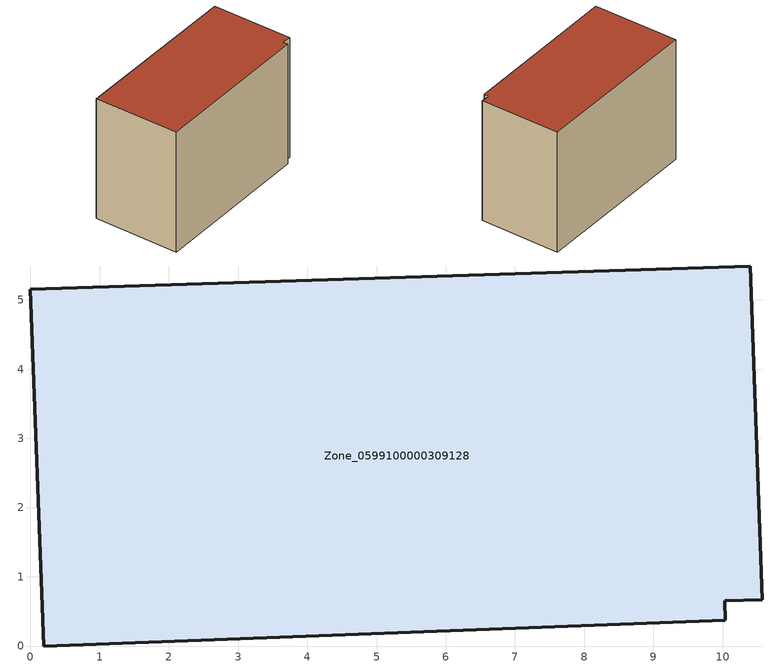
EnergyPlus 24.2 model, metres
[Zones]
Zone_0599100000309128
 floor ground (C_G): 10.57,0.67 10.03,0.66 10.04,0.37 0.19,0 0,5.15 10.4,5.49 z0
 wall outside (C_F): 10.57,0.67 10.4,5.49 0,5.15 0.19,0 10.04,0.37 10.03,0.66 10.57,0.67 z0:7.64
 roof outside (C_R): 10.03,0.66 10.57,0.67 10.4,5.49 0,5.15 0.19,0 10.04,0.37 z7.64
[BUILDING]
Pand.0599100000309128: North Axis=0; Terrain=City; Loads Convergence Tolerance Value=0.04; Temperature Convergence Tolerance Value=0.4; Solar Distribution=FullExterior; Maximum Number of Warmup Days=25; Minimum Number of Warmup Days=1
[Site:Location]
Rotterdam.The.Hague.AP_ZH_NLD Design_Conditions: Latitude=51.96; Longitude=4.45; Time Zone=1; Elevation=-4.5
[SITE:GROUNDTEMPERATURE:BUILDINGSURFACE]
18, 18, 18, 18, 18, 18, 18, 18, 18, 18, 18, 18
[MATERIAL] Thermal Absorptance=0.9; Solar Absorptance=0.7; Visible Absorptance=0.7
Name | Roughness | Thickness | Conductivity | Density | Specific Heat
G.TC.1946 | MediumSmooth | 0.15 | 1 | 540 | 1210
F.TC.1946 | Rough | 0.3 | 0.857143 | 1920 | 840
R.TC.1946 | MediumRough | 0.2 | 0.909091 | 1500 | 1000
[CONSTRUCTION]
C_G: G.TC.1946
C_F: F.TC.1946
C_R: R.TC.1946
[ZONE]
Zone_0599100000309128: Type=1; Multiplier=1; Ceiling Height=Autocalculate; Volume=Autocalculate; Floor Area=autocalculate; Part of Total Floor Area=Yes
[ZONEINFILTRATION:DESIGNFLOWRATE]
Infil_Zone_0599100000309128: Zone or ZoneList or Space or SpaceList=Zone_0599100000309128; Schedule=AlwaysOn; Design Flow Rate Calculation Method=Flow/Area; Flow Rate per Floor Area=0.003; Constant Term Coefficient=1; Temperature Term Coefficient=0; Velocity Term Coefficient=0; Velocity Squared Term Coefficient=0
[HVACTEMPLATE:ZONE:IDEALLOADSAIRSYSTEM]
Zone_0599100000309128: Maximum Heating Supply Air Temperature=50; Minimum Cooling Supply Air Temperature=13; Maximum Heating Supply Air Humidity Ratio=0.0156; Minimum Cooling Supply Air Humidity Ratio=0.0077; Heating Limit=NoLimit; Cooling Limit=NoLimit; Dehumidification Control Type=ConstantSensibleHeatRatio; Cooling Sensible Heat Ratio=0.7; Dehumidification Setpoint=60; Humidification Control Type=None; Humidification Setpoint=30; Outdoor Air Method=None; Outdoor Air Flow Rate per Person=0.00944; Outdoor Air Flow Rate per Zone Floor Area=0; Outdoor Air Flow Rate per Zone=0; Demand Controlled Ventilation Type=None; Outdoor Air Economizer Type=NoEconomizer; Heat Recovery Type=None; Sensible Heat Recovery Effectiveness=0.7; Latent Heat Recovery Effectiveness=0.65
[ZONECONTROL:THERMOSTAT]
ThermostatControl_Zone_0599100000309128: Zone or ZoneList=Zone_0599100000309128; Control Type Schedule=DualSetpointControlType; Control 1=Thermostat_Zone_0599100000309128; Temperature Difference Between Cutout And Setpoint=0
[THERMOSTATSETPOINT:DUALSETPOINT]
Thermostat_Zone_0599100000309128: Heating Setpoint Temperature Schedule=HeatingSetpoint_Zone_0599100000309128; Cooling Setpoint Temperature Schedule=CoolingSetpoint_Zone_0599100000309128
[SCHEDULE:COMPACT]
HeatingSetpoint_Zone_0599100000309128: Through: 12/31, For: AllDays, Until: 24:00, 21
CoolingSetpoint_Zone_0599100000309128: Through: 12/31, For: AllDays, Until: 24:00, 24
DualSetpointControlType: Through: 12/31, For: AllDays, Until: 24:00, 4
AlwaysOn: Through: 12/31, For: AllDays, Until: 24:00, 1
